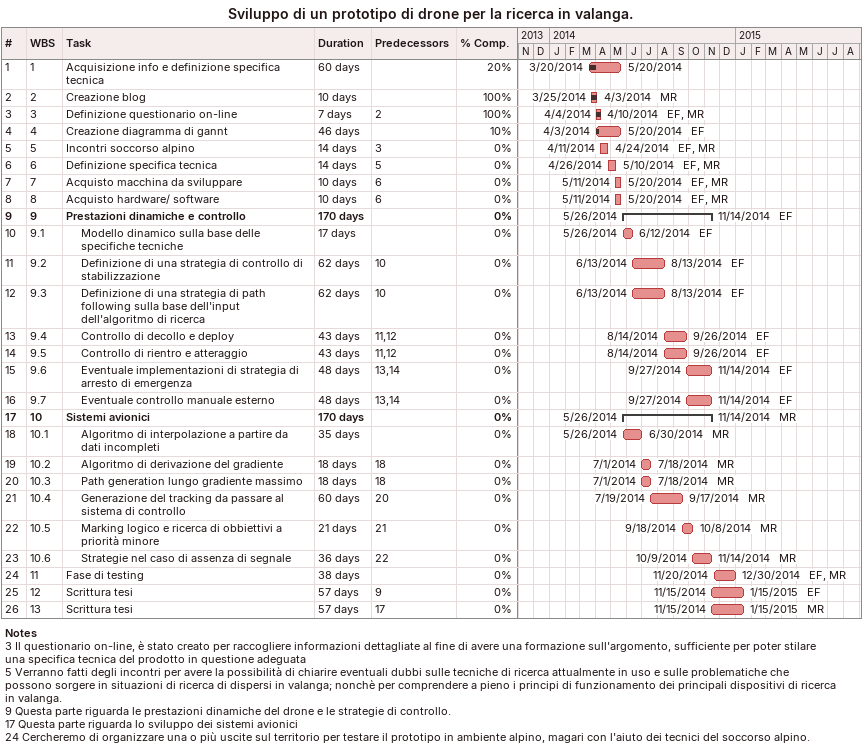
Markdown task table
Sviluppo di un prototipo di drone per la ricerca in valanga.

| ID | WBS | Task | Duration | Start | Finish | Predecessors | Resources | % complete |
|---|---|---|---|---|---|---|---|---|
| 1 | 1 | Acquisizione info e definizione specifica tecnica | 60d | 2014-03-20 | 2014-05-20 |  |  | 20 |
| 2 | 2 | Creazione blog | 10d | 2014-03-25 | 2014-04-03 |  | MR | 100 |
| 3 | 3 | Definizione questionario on-line | 7d | 2014-04-04 | 2014-04-10 | 2 | EF, MR | 100 |
| 4 | 4 | Creazione diagramma di gannt | 46d | 2014-04-03 | 2014-05-20 |  | EF | 10 |
| 5 | 5 | Incontri soccorso alpino | 14d | 2014-04-11 | 2014-04-24 | 3 | EF, MR | 0 |
| 6 | 6 | Definizione specifica tecnica | 14d | 2014-04-26 | 2014-05-10 | 5 | EF, MR | 0 |
| 7 | 7 | Acquisto macchina da sviluppare | 10d | 2014-05-11 | 2014-05-20 | 6 | EF, MR | 0 |
| 8 | 8 | Acquisto hardware/ software | 10d | 2014-05-11 | 2014-05-20 | 6 | EF, MR | 0 |
| 9 | 9 | **Prestazioni dinamiche e controllo** | 170d | 2014-05-26 | 2014-11-14 |  | EF | 0 |
| 10 | 9.1 | Modello dinamico sulla base delle specifiche tecniche | 17d | 2014-05-26 | 2014-06-12 |  | EF | 0 |
| 11 | 9.2 | Definizione di una strategia di controllo di stabilizzazione | 62d | 2014-06-13 | 2014-08-13 | 10 | EF | 0 |
| 12 | 9.3 | Definizione di una strategia di path following sulla base dell'input dell'algoritmo di ricerca | 62d | 2014-06-13 | 2014-08-13 | 10 | EF | 0 |
| 13 | 9.4 | Controllo di decollo e deploy | 43d | 2014-08-14 | 2014-09-26 | 11, 12 | EF | 0 |
| 14 | 9.5 | Controllo di rientro e atteraggio | 43d | 2014-08-14 | 2014-09-26 | 11, 12 | EF | 0 |
| 15 | 9.6 | Eventuale implementazioni di strategia di arresto di emergenza | 48d | 2014-09-27 | 2014-11-14 | 13, 14 | EF | 0 |
| 16 | 9.7 | Eventuale controllo manuale esterno | 48d | 2014-09-27 | 2014-11-14 | 13, 14 | EF | 0 |
| 17 | 10 | **Sistemi avionici** | 170d | 2014-05-26 | 2014-11-14 |  | MR | 0 |
| 18 | 10.1 | Algoritmo di interpolazione a partire da dati incompleti | 35d | 2014-05-26 | 2014-06-30 |  | MR | 0 |
| 19 | 10.2 | Algoritmo di derivazione del gradiente | 18d | 2014-07-01 | 2014-07-18 | 18 | MR | 0 |
| 20 | 10.3 | Path generation lungo gradiente massimo | 18d | 2014-07-01 | 2014-07-18 | 18 | MR | 0 |
| 21 | 10.4 | Generazione del tracking da passare al sistema di controllo | 60d | 2014-07-19 | 2014-09-17 | 20 | MR | 0 |
| 22 | 10.5 | Marking logico e ricerca di obbiettivi a priorità minore | 21d | 2014-09-18 | 2014-10-08 | 21 | MR | 0 |
| 23 | 10.6 | Strategie nel caso di assenza di segnale | 36d | 2014-10-09 | 2014-11-14 | 22 | MR | 0 |
| 24 | 11 | Fase di testing | 38d | 2014-11-20 | 2014-12-30 |  | EF, MR | 0 |
| 25 | 12 | Scrittura tesi | 57d | 2014-11-15 | 2015-01-15 | 9 | EF | 0 |
| 26 | 13 | Scrittura tesi | 57d | 2014-11-15 | 2015-01-15 | 17 | MR | 0 |

Notes
- 3: Il questionario on-line, è stato creato per raccogliere informazioni dettagliate al fine di avere una formazione sull'argomento, sufficiente per poter stilare una specifica tecnica del prodotto in questione adeguata
- 5: Verranno fatti degli incontri per avere la possibilità di chiarire eventuali dubbi sulle tecniche di ricerca attualmente in uso e sulle problematiche che possono sorgere in situazioni di ricerca di dispersi in valanga; nonchè per comprendere a pieno i principi di funzionamento dei principali dispositivi di ricerca in valanga.
- 9: Questa parte riguarda le prestazioni dinamiche del drone e le strategie di controllo.
- 17: Questa parte riguarda lo sviluppo dei sistemi avionici
- 24: Cercheremo di organizzare una o più uscite sul territorio per testare il prototipo in ambiente alpino, magari con l'aiuto dei tecnici del soccorso alpino.
